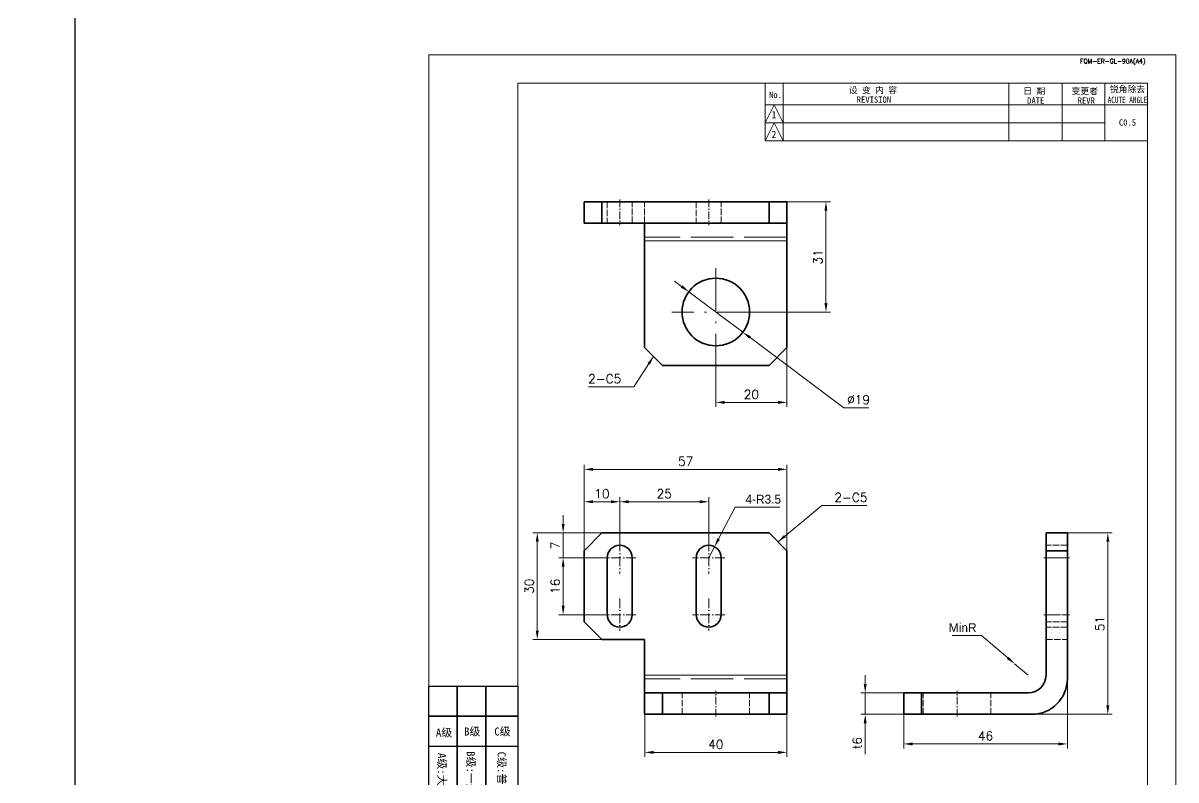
# Model space of a CAD drawing. Header units: millimetres. Extents: x -168473 to -148463, y 295526 to 306160.
# Drawn here: x -166077.8 to -165753.8, y 305217.2 to 305429.9 of the extents above; entities that cross this region are included whole.
import ezdxf
from ezdxf.enums import TextEntityAlignment as Align

# ---------------------------------------------------------------- set-up
doc = ezdxf.new("R2010")
doc.units = ezdxf.units.MM
doc.linetypes.add('DASHDOT', pattern=[18.5, 12, -3, 0.5, -3])
doc.linetypes.add('DASHED', pattern=[15, 12, -3])
for name, color, linetype, lineweight in [('A3', 3, 'Continuous', 20), ('A4', 3, 'Continuous', 20), ('图框', 7, 'Continuous', 20), ('尺寸线', 3, 'Continuous', 13), ('文字', 1, 'Continuous', 13), ('细实线', 4, 'Continuous', 25)]:
    doc.layers.add(name, color=color, linetype=linetype, lineweight=lineweight)
doc.styles.add('CH-1', font='')
doc.styles.get("Standard").update_dxf_attribs({"font": 'txt', "bigfont": 'gbcbig.shx'})
doc.styles.get('CH-1').set_extended_font_data('SimSun')
doc.dimstyles.new('副本01', dxfattribs={"dimtxt": 2.5, "dimasz": 2.5, "dimexe": 1.25, "dimexo": 0, "dimgap": 1, "dimtad": 1, "dimdsep": 46, "dimtxsty": 'Standard', "dimcen": 1, "dimclrd": 3, "dimclre": 3, "dimclrt": 1, "dimadec": 1, "dimazin": 2, "dimtfac": 1, "dimtmove": 0, "dimatfit": 3, "dimfxl": 0, "dimtolj": 1, "dimlwd": -1, "dimlwe": -1, "dimarcsym": 0})
doc.dimstyles.new('副本01$3', dxfattribs={"dimtxt": 2.5, "dimasz": 2.5, "dimexe": 1.25, "dimexo": 0, "dimgap": 1, "dimtad": 1, "dimtih": 1, "dimtoh": 1, "dimdsep": 46, "dimtxsty": 'Standard', "dimcen": 1, "dimclrd": 3, "dimclre": 3, "dimclrt": 1, "dimadec": 1, "dimazin": 2, "dimtfac": 1, "dimtmove": 0, "dimatfit": 3, "dimfxl": 0, "dimtolj": 1, "dimlwd": -1, "dimlwe": -1, "dimarcsym": 0})
doc.dimstyles.new('副本01$4', dxfattribs={"dimtxt": 2.5, "dimasz": 2.5, "dimexe": 1.25, "dimexo": 0, "dimgap": 1, "dimtad": 1, "dimtih": 1, "dimtoh": 1, "dimdsep": 46, "dimtxsty": 'Standard', "dimcen": 1, "dimclrd": 3, "dimclre": 3, "dimclrt": 1, "dimadec": 1, "dimazin": 2, "dimtfac": 1, "dimtmove": 0, "dimatfit": 3, "dimfxl": 0, "dimtolj": 1, "dimlwd": -1, "dimlwe": -1, "dimarcsym": 0})

# ---------------------------------------------------------------- blocks, each defined once
blk = doc.blocks.new('A$C2CD672AE')
blk.add_line((201.5, 8), (201.5, -289))
blk = doc.blocks.new('1：1横')
blk.add_blockref('A$C2CD672AE', (-8412.44, 515.87))
blk = doc.blocks.new('机加分类')
at = {"layer": '细实线'}
for p, q in [((-94, -8.5), (-94, 0)), ((-94, 0), (-86, 0)), ((-86, -8.5), (-86, 0)), ((-86, 0), (-78, 0)), ((-86, 0), (-86, -8.5)), ((-78, -8.5), (-78, 0)), ((-78, 0), (-69, 0)), ((-78, 0), (-78, -8.5)), ((-69, 0), (-69, -8.5)), ((-86, -8.5), (-94, -8.5)), ((-94, -17), (-94, -8.5)), ((-94, -8.5), (-86, -8.5)), ((-78, -8.5), (-86, -8.5)), ((-86, -17), (-86, -8.5)), ((-86, -8.5), (-78, -8.5)), ((-86, -8.5), (-86, -17)), ((-69, -8.5), (-78, -8.5)), ((-78, -17), (-78, -8.5)), ((-78, -8.5), (-69, -8.5)), ((-78, -8.5), (-78, -17)), ((-69, -8.5), (-69, -17)), ((-86, -17), (-94, -17)), ((-94, -69.55), (-94, -17)), ((-78, -17), (-86, -17)), ((-86, -69.55), (-86, -17)), ((-86, -17), (-86, -69.55)), ((-69, -17), (-78, -17)), ((-78, -69.55), (-78, -17)), ((-78, -17), (-78, -69.55)), ((-69, -17), (-69, -69.55)), ((-86, -69.55), (-94, -69.55)), ((-78, -69.55), (-86, -69.55)), ((-69, -69.55), (-78, -69.55))]:
    blk.add_line(p, q, dxfattribs=at)
at = {"layer": '文字', "color": 1, "linetype": 'Continuous', "style": 'CH-1'}
blk.add_text('A级', height=2.25, dxfattribs=at).set_placement((-89.72, -14.22, -250.08), align=Align.CENTER)
for s, p in [('B级', (-81.81, -12.71, -250.08)), ('C级', (-73.31, -12.71, -250.08))]:
    blk.add_text(s, height=2.25, dxfattribs=at).set_placement(p, align=Align.MIDDLE)
for s, p in [('A级:大型加工中心，加工难度较大。', (-90.3, -43.36)), ('B级:一般机加，一般难度。', (-82.16, -36.72)), ('C级:普通焊接、折弯，无高精度要求。', (-73.47, -44.53))]:
    blk.add_text(s, height=2.25, rotation=270, dxfattribs=at).set_placement(p, align=Align.MIDDLE)
blk = doc.blocks.new('1比1 竖框')
at = {"layer": '图框'}
for p, q in [((0, 0), (0, 297)), ((0, 297), (210, 297)), ((178, 297), (202, 297)), ((210, 297), (210, 0)), ((25, 289), (202, 289)), ((25, 10), (25, 289)), ((25, 272.79), (25, 289)), ((94.55, 272.79), (94.55, 289)), ((99.62, 289), (99.62, 272.79)), ((163, 289), (163, 272.79)), ((163, 289), (163, 272.79)), ((163, 289), (163, 272.79)), ((163, 289), (163, 272.79)), ((163, 289), (163, 272.79)), ((178, 289), (178, 272.79)), ((178, 289), (178, 272.79)), ((178, 289), (178, 272.79)), ((178, 289), (178, 272.79)), ((178, 289), (178, 272.79)), ((178, 289), (202, 289)), ((178, 289), (202, 289)), ((178, 289), (202, 289)), ((178, 289), (202, 289)), ((202, 289), (178, 289)), ((190, 289), (190, 272.79)), ((190, 289), (190, 272.79)), ((190, 289), (190, 272.79)), ((190, 289), (190, 272.79)), ((190, 289), (190, 272.79)), ((202, 289), (202, 10)), ((94.55, 277.86), (97.09, 282.93)), ((94.55, 282.93), (190, 282.93)), ((94.55, 282.93), (190, 282.93)), ((94.55, 282.93), (190, 282.93)), ((94.55, 282.93), (190, 282.93)), ((97.09, 282.93), (99.62, 277.86)), ((190, 282.93), (202, 282.93)), ((190, 282.93), (202, 282.93)), ((190, 282.93), (202, 282.93)), ((190, 282.93), (202, 282.93)), ((94.55, 272.79), (97.09, 277.86)), ((94.55, 277.86), (190, 277.86)), ((94.55, 277.86), (190, 277.86)), ((94.55, 277.86), (190, 277.86)), ((94.55, 277.86), (190, 277.86)), ((97.09, 277.86), (99.62, 272.79)), ((94.55, 272.79), (202, 272.79)), ((202, 272.79), (94.55, 272.79)), ((94.55, 272.79), (202, 272.79)), ((94.55, 272.79), (202, 272.79))]:
    blk.add_line(p, q, dxfattribs=at)
blk.add_blockref('机加分类', (94, 119.55))
at = {"layer": '图框', "style": 'CH-1'}
for s, height, p in [('锐角除去', 1.775, (196.38, 287.37)), ('No.', 1.775, (97.45, 285.73)), ('设 变 内 容', 1.775, (124.84, 287.09)), ('REVISION', 1.775, (125.11, 284.38)), ('日 期', 1.775, (170.17, 286.84)), ('变更者', 1.775, (184.38, 286.84)), ('DATE', 1.775, (170.59, 284.13)), ('REVR', 1.775, (184.8, 284.13)), ('1', 2.03, (97, 280.16)), ('C0.5', 1.775, (196.38, 277.97)), ('2', 2.03, (97, 274.61))]:
    blk.add_text(s, height=height, dxfattribs=at).set_placement(p, align=Align.MIDDLE)
at = {"layer": '图框', "style": 'CH-1', "width": 0.7}
blk.add_text('ACUTE ANGLE', height=1.7746, dxfattribs=at).set_placement((196.38, 284.31), align=Align.MIDDLE)
at = {"layer": '图框', "insert": (192.25, 295), "char_height": 1.25, "width": 39, "attachment_point": 5}
blk.add_mtext('{\\Ftxt,@extfont2|c134;FQM-ER-GL-90A(A4)}', dxfattribs=at)
blk = doc.blocks.new('*D7636')
at = {"layer": 'Defpoints', "color": 0}
for p in [(-165885.1, 305295.35), (-165910.1, 305284.15), (-165885.1, 305284.15)]:
    blk.add_point(p, dxfattribs=at)
at = {"layer": '尺寸线', "color": 3}
for p, q in [((-165910.1, 305284.15), (-165910.1, 305296.6)), ((-165907.6, 305295.35), (-165887.6, 305295.35)), ((-165885.1, 305284.15), (-165885.1, 305296.6))]:
    blk.add_line(p, q, dxfattribs=at)
for points in [[(-165907.6, 305295.77), (-165907.6, 305294.93), (-165910.1, 305295.35)], [(-165887.6, 305295.77), (-165887.6, 305294.93), (-165885.1, 305295.35)]]:
    blk.add_solid(points, dxfattribs=at)
at = {"layer": '尺寸线', "color": 1, "insert": (-165897.6, 305297.6), "char_height": 2.5, "attachment_point": 5}
blk.add_mtext('\\A1;25', dxfattribs=at)
blk = doc.blocks.new('*D7637')
at = {"layer": 'Defpoints', "color": 0}
for p in [(-165920.1, 305295.35), (-165910.1, 305290.38), (-165920.1, 305281.6)]:
    blk.add_point(p, dxfattribs=at)
at = {"layer": '尺寸线', "color": 3}
for p, q in [((-165920.1, 305281.6), (-165920.1, 305296.6)), ((-165912.6, 305295.35), (-165917.6, 305295.35)), ((-165910.1, 305290.38), (-165910.1, 305296.6))]:
    blk.add_line(p, q, dxfattribs=at)
for points in [[(-165917.6, 305295.77), (-165917.6, 305294.93), (-165920.1, 305295.35)], [(-165912.6, 305295.77), (-165912.6, 305294.93), (-165910.1, 305295.35)]]:
    blk.add_solid(points, dxfattribs=at)
at = {"layer": '尺寸线', "color": 1, "insert": (-165915.1, 305297.6), "char_height": 2.5, "attachment_point": 5}
blk.add_mtext('\\A1;10', dxfattribs=at)
blk = doc.blocks.new('*D7638')
at = {"layer": 'Defpoints', "color": 0}
for p in [(-165863.1, 305304.46), (-165920.1, 305285.8), (-165863.1, 305281.6)]:
    blk.add_point(p, dxfattribs=at)
at = {"layer": '尺寸线', "color": 3}
for p, q in [((-165920.1, 305285.8), (-165920.1, 305305.71)), ((-165917.6, 305304.46), (-165865.6, 305304.46)), ((-165863.1, 305281.6), (-165863.1, 305305.71))]:
    blk.add_line(p, q, dxfattribs=at)
for points in [[(-165917.6, 305304.88), (-165917.6, 305304.05), (-165920.1, 305304.46)], [(-165865.6, 305304.88), (-165865.6, 305304.05), (-165863.1, 305304.46)]]:
    blk.add_solid(points, dxfattribs=at)
at = {"layer": '尺寸线', "color": 1, "insert": (-165891.6, 305306.71), "char_height": 2.5, "attachment_point": 5}
blk.add_mtext('\\A1;57', dxfattribs=at)
blk = doc.blocks.new('*D7639')
at = {"layer": 'Defpoints', "color": 0}
for p in [(-165914.65, 305279.6), (-165926.01, 305263.6), (-165914.65, 305263.6)]:
    blk.add_point(p, dxfattribs=at)
at = {"layer": '尺寸线', "color": 3}
for p, q in [((-165914.65, 305279.6), (-165927.26, 305279.6)), ((-165926.01, 305277.1), (-165926.01, 305266.1)), ((-165914.65, 305263.6), (-165927.26, 305263.6))]:
    blk.add_line(p, q, dxfattribs=at)
for points in [[(-165926.43, 305277.1), (-165925.6, 305277.1), (-165926.01, 305279.6)], [(-165926.43, 305266.1), (-165925.6, 305266.1), (-165926.01, 305263.6)]]:
    blk.add_solid(points, dxfattribs=at)
at = {"layer": '尺寸线', "color": 1, "insert": (-165928.26, 305271.6), "char_height": 2.5, "attachment_point": 5, "rotation": 90}
blk.add_mtext('\\A1;16', dxfattribs=at)
blk = doc.blocks.new('*D7640')
at = {"layer": 'Defpoints', "color": 0}
for p in [(-165926.01, 305286.6), (-165915.1, 305286.6), (-165917.28, 305279.6)]:
    blk.add_point(p, dxfattribs=at)
at = {"layer": '尺寸线', "color": 3}
for p, q in [((-165926.01, 305289.1), (-165926.01, 305291.6)), ((-165915.1, 305286.6), (-165927.26, 305286.6)), ((-165926.01, 305279.6), (-165926.01, 305286.6)), ((-165917.28, 305279.6), (-165927.26, 305279.6)), ((-165926.01, 305277.1), (-165926.01, 305274.6))]:
    blk.add_line(p, q, dxfattribs=at)
for points in [[(-165926.43, 305289.1), (-165925.6, 305289.1), (-165926.01, 305286.6)], [(-165926.43, 305277.1), (-165925.6, 305277.1), (-165926.01, 305279.6)]]:
    blk.add_solid(points, dxfattribs=at)
at = {"layer": '尺寸线', "color": 1, "insert": (-165928.26, 305283.1), "char_height": 2.5, "attachment_point": 5, "rotation": 90}
blk.add_mtext('\\A1;7', dxfattribs=at)
blk = doc.blocks.new('*D7641')
at = {"layer": 'Defpoints', "color": 0}
for p in [(-165933.29, 305286.6), (-165915.1, 305286.6), (-165915.1, 305256.6)]:
    blk.add_point(p, dxfattribs=at)
at = {"layer": '尺寸线', "color": 3}
for p, q in [((-165915.1, 305286.6), (-165934.54, 305286.6)), ((-165933.29, 305259.1), (-165933.29, 305284.1)), ((-165915.1, 305256.6), (-165934.54, 305256.6))]:
    blk.add_line(p, q, dxfattribs=at)
for points in [[(-165933.71, 305284.1), (-165932.88, 305284.1), (-165933.29, 305286.6)], [(-165933.71, 305259.1), (-165932.88, 305259.1), (-165933.29, 305256.6)]]:
    blk.add_solid(points, dxfattribs=at)
at = {"layer": '尺寸线', "color": 1, "insert": (-165935.54, 305271.6), "char_height": 2.5, "attachment_point": 5, "rotation": 90}
blk.add_mtext('\\A1;30', dxfattribs=at)
blk = doc.blocks.new('*D7642')
at = {"layer": 'Defpoints', "color": 0}
for p in [(-165903.1, 305235.6), (-165863.1, 305235.6), (-165863.1, 305224.9)]:
    blk.add_point(p, dxfattribs=at)
at = {"layer": '尺寸线', "color": 3}
for p, q in [((-165903.1, 305235.6), (-165903.1, 305223.65)), ((-165863.1, 305235.6), (-165863.1, 305223.65)), ((-165900.6, 305224.9), (-165865.6, 305224.9))]:
    blk.add_line(p, q, dxfattribs=at)
for points in [[(-165900.6, 305225.31), (-165900.6, 305224.48), (-165903.1, 305224.9)], [(-165865.6, 305225.31), (-165865.6, 305224.48), (-165863.1, 305224.9)]]:
    blk.add_solid(points, dxfattribs=at)
at = {"layer": '尺寸线', "color": 1, "insert": (-165883.1, 305227.15), "char_height": 2.5, "attachment_point": 5}
blk.add_mtext('\\A1;40', dxfattribs=at)
blk = doc.blocks.new('*D7643')
at = {"layer": 'Defpoints', "color": 0}
for p in [(-165830.29, 305241.6), (-165841.11, 305235.6), (-165830.29, 305235.6)]:
    blk.add_point(p, dxfattribs=at)
at = {"layer": '尺寸线', "color": 3}
for p, q in [((-165841.11, 305244.1), (-165841.11, 305246.6)), ((-165830.29, 305241.6), (-165842.36, 305241.6)), ((-165841.11, 305241.6), (-165841.11, 305235.6)), ((-165830.29, 305235.6), (-165842.36, 305235.6)), ((-165841.11, 305233.1), (-165841.11, 305224.44))]:
    blk.add_line(p, q, dxfattribs=at)
for points in [[(-165841.53, 305244.1), (-165840.7, 305244.1), (-165841.11, 305241.6)], [(-165841.53, 305233.1), (-165840.7, 305233.1), (-165841.11, 305235.6)]]:
    blk.add_solid(points, dxfattribs=at)
at = {"layer": '尺寸线', "color": 1, "insert": (-165843.36, 305227.52), "char_height": 2.5, "attachment_point": 5, "rotation": 90}
blk.add_mtext('\\A1;t6', dxfattribs=at)
blk = doc.blocks.new('*D7644')
at = {"layer": 'Defpoints', "color": 0}
for p in [(-165799.11, 305249.83), (-165795.29, 305246.6)]:
    blk.add_point(p, dxfattribs=at)
at = {"layer": '尺寸线', "color": 3}
for p, q in [((-165816.71, 305257.71), (-165808.44, 305257.71)), ((-165808.44, 305257.71), (-165801.02, 305251.44)), ((-165795.29, 305246.6), (-165799.11, 305249.83))]:
    blk.add_line(p, q, dxfattribs=at)
blk.add_solid([(-165800.75, 305251.76), (-165801.29, 305251.12), (-165799.11, 305249.83)], dxfattribs=at)
at = {"layer": '尺寸线', "color": 1, "insert": (-165813.71, 305259.96), "char_height": 2.5, "attachment_point": 5}
blk.add_mtext('\\A1;{\\Fg13f12d,@extfont2|c134;MinR}', dxfattribs=at)
blk = doc.blocks.new('*D7645')
at = {"layer": 'Defpoints', "color": 0}
for p in [(-165784.29, 305286.6), (-165772.91, 305286.6), (-165794.29, 305235.6)]:
    blk.add_point(p, dxfattribs=at)
at = {"layer": '尺寸线', "color": 3}
for p, q in [((-165784.29, 305286.6), (-165771.66, 305286.6)), ((-165772.91, 305238.1), (-165772.91, 305284.1)), ((-165794.29, 305235.6), (-165771.66, 305235.6))]:
    blk.add_line(p, q, dxfattribs=at)
for points in [[(-165773.32, 305284.1), (-165772.49, 305284.1), (-165772.91, 305286.6)], [(-165773.32, 305238.1), (-165772.49, 305238.1), (-165772.91, 305235.6)]]:
    blk.add_solid(points, dxfattribs=at)
at = {"layer": '尺寸线', "color": 1, "insert": (-165775.16, 305261.1), "char_height": 2.5, "attachment_point": 5, "rotation": 90}
blk.add_mtext('\\A1;51', dxfattribs=at)
blk = doc.blocks.new('*D7646')
at = {"layer": 'Defpoints', "color": 0}
for p in [(-165784.29, 305245.6), (-165830.29, 305235.6), (-165784.29, 305227.27)]:
    blk.add_point(p, dxfattribs=at)
at = {"layer": '尺寸线', "color": 3}
for p, q in [((-165784.29, 305245.6), (-165784.29, 305226.02)), ((-165830.29, 305235.6), (-165830.29, 305226.02)), ((-165827.79, 305227.27), (-165786.79, 305227.27))]:
    blk.add_line(p, q, dxfattribs=at)
for points in [[(-165827.79, 305227.69), (-165827.79, 305226.86), (-165830.29, 305227.27)], [(-165786.79, 305227.69), (-165786.79, 305226.86), (-165784.29, 305227.27)]]:
    blk.add_solid(points, dxfattribs=at)
at = {"layer": '尺寸线', "color": 1, "insert": (-165807.29, 305229.52), "char_height": 2.5, "attachment_point": 5}
blk.add_mtext('\\A1;46', dxfattribs=at)
blk = doc.blocks.new('*D7647')
at = {"layer": 'Defpoints', "color": 0}
for p in [(-165883.1, 305336.34), (-165863.1, 305338.69), (-165863.1, 305323.28)]:
    blk.add_point(p, dxfattribs=at)
at = {"layer": '尺寸线', "color": 3}
for p, q in [((-165883.1, 305336.34), (-165883.1, 305322.03)), ((-165863.1, 305338.69), (-165863.1, 305322.03)), ((-165880.6, 305323.28), (-165865.6, 305323.28))]:
    blk.add_line(p, q, dxfattribs=at)
for points in [[(-165880.6, 305323.7), (-165880.6, 305322.86), (-165883.1, 305323.28)], [(-165865.6, 305323.7), (-165865.6, 305322.86), (-165863.1, 305323.28)]]:
    blk.add_solid(points, dxfattribs=at)
at = {"layer": '尺寸线', "color": 1, "insert": (-165873.1, 305325.53), "char_height": 2.5, "attachment_point": 5}
blk.add_mtext('\\A1;20', dxfattribs=at)
blk = doc.blocks.new('*D7648')
at = {"layer": 'Defpoints', "color": 0}
for p in [(-165863.1, 305379.69), (-165852.14, 305379.69), (-165870.75, 305348.69)]:
    blk.add_point(p, dxfattribs=at)
at = {"layer": '尺寸线', "color": 3}
for p, q in [((-165863.1, 305379.69), (-165850.89, 305379.69)), ((-165852.14, 305351.19), (-165852.14, 305377.19)), ((-165870.75, 305348.69), (-165850.89, 305348.69))]:
    blk.add_line(p, q, dxfattribs=at)
for points in [[(-165852.56, 305377.19), (-165851.72, 305377.19), (-165852.14, 305379.69)], [(-165852.56, 305351.19), (-165851.72, 305351.19), (-165852.14, 305348.69)]]:
    blk.add_solid(points, dxfattribs=at)
at = {"layer": '尺寸线', "color": 1, "insert": (-165854.39, 305364.19), "char_height": 2.5, "attachment_point": 5, "rotation": 90}
blk.add_mtext('\\A1;31', dxfattribs=at)
blk = doc.blocks.new('*D7649')
at = {"layer": 'Defpoints', "color": 0}
for p in [(-165890.71, 305354.38), (-165875.49, 305343)]:
    blk.add_point(p, dxfattribs=at)
at = {"layer": '尺寸线', "color": 3}
for p, q in [((-165892.71, 305355.88), (-165894.71, 305357.37)), ((-165890.71, 305354.38), (-165875.49, 305343)), ((-165847.11, 305321.78), (-165873.49, 305341.5)), ((-165840.06, 305321.78), (-165847.11, 305321.78))]:
    blk.add_line(p, q, dxfattribs=at)
for points in [[(-165892.46, 305356.21), (-165892.96, 305355.54), (-165890.71, 305354.38)], [(-165873.24, 305341.84), (-165873.74, 305341.17), (-165875.49, 305343)]]:
    blk.add_solid(points, dxfattribs=at)
at = {"layer": '尺寸线', "color": 1, "insert": (-165842.98, 305324.03), "char_height": 2.5, "attachment_point": 5}
blk.add_mtext('\\A1;∅19', dxfattribs=at)
blk = doc.blocks.new('*D7650')
at = {"layer": 'Defpoints', "color": 0}
for p in [(-165883.47, 305282.7), (-165885.1, 305279.6)]:
    blk.add_point(p, dxfattribs=at)
at = {"layer": '尺寸线', "color": 3}
for p, q in [((-165877.62, 305293.8), (-165882.31, 305284.91)), ((-165865.09, 305293.8), (-165877.62, 305293.8)), ((-165885.1, 305279.6), (-165883.47, 305282.7))]:
    blk.add_line(p, q, dxfattribs=at)
blk.add_solid([(-165882.67, 305285.11), (-165881.94, 305284.72), (-165883.47, 305282.7)], dxfattribs=at)
at = {"layer": '尺寸线', "color": 1, "insert": (-165869.77, 305296.05), "char_height": 2.5, "attachment_point": 5}
blk.add_mtext('\\A1;{\\Fg13f12d,@extfont2|c134;4-R3.5}', dxfattribs=at)

msp = doc.modelspace()

# ---------------------------------------------------------------- linework, layer by layer
at = {"color": 7, "lineweight": 35}
for p, q in [((-165915.102, 305379.69), (-165920.102, 305379.69)), ((-165920.102, 305373.69), (-165920.102, 305379.69)), ((-165868.102, 305379.69), (-165915.102, 305379.69)), ((-165915.102, 305379.69), (-165915.102, 305373.69)), ((-165868.102, 305379.69), (-165863.102, 305379.69)), ((-165868.102, 305379.69), (-165868.102, 305373.69)), ((-165863.102, 305379.69), (-165863.102, 305373.69)), ((-165920.102, 305373.69), (-165915.102, 305373.69)), ((-165868.102, 305373.69), (-165915.102, 305373.69)), ((-165903.102, 305373.69), (-165903.102, 305368.69)), ((-165863.102, 305373.69), (-165868.102, 305373.69)), ((-165863.102, 305373.69), (-165863.102, 305368.69)), ((-165903.102, 305338.69), (-165903.102, 305368.69)), ((-165863.102, 305368.69), (-165863.102, 305338.69)), ((-165898.102, 305333.69), (-165903.102, 305338.69)), ((-165863.102, 305338.69), (-165868.102, 305333.69)), ((-165868.102, 305333.69), (-165898.102, 305333.69)), ((-165920.102, 305281.602), (-165915.102, 305286.602)), ((-165868.102, 305286.602), (-165915.102, 305286.602)), ((-165863.102, 305281.602), (-165868.102, 305286.602)), ((-165790.288, 305281.602), (-165790.288, 305286.602)), ((-165784.288, 305286.602), (-165790.288, 305286.602)), ((-165784.288, 305286.602), (-165784.288, 305281.602)), ((-165920.102, 305261.602), (-165920.102, 305281.602)), ((-165863.102, 305246.602), (-165863.102, 305281.602)), ((-165784.288, 305281.602), (-165790.288, 305281.602)), ((-165790.288, 305246.602), (-165790.288, 305281.602)), ((-165784.288, 305245.602), (-165784.288, 305281.602)), ((-165913.602, 305263.602), (-165913.602, 305279.602)), ((-165906.602, 305279.602), (-165906.602, 305263.602)), ((-165888.602, 305263.602), (-165888.602, 305279.602)), ((-165881.602, 305279.602), (-165881.602, 305263.602)), ((-165920.102, 305261.602), (-165915.102, 305256.602)), ((-165915.102, 305256.602), (-165903.102, 305256.602)), ((-165903.102, 305256.602), (-165903.102, 305246.602)), ((-165903.102, 305246.602), (-165903.102, 305241.602)), ((-165863.102, 305246.602), (-165863.102, 305241.602)), ((-165898.102, 305241.602), (-165903.102, 305241.602)), ((-165903.102, 305235.602), (-165903.102, 305241.602)), ((-165868.102, 305241.602), (-165898.102, 305241.602)), ((-165898.102, 305235.602), (-165898.102, 305241.602)), ((-165863.102, 305241.602), (-165868.102, 305241.602)), ((-165868.102, 305235.602), (-165868.102, 305241.602)), ((-165863.102, 305235.602), (-165863.102, 305241.602)), ((-165825.288, 305241.602), (-165830.288, 305241.602)), ((-165830.288, 305235.602), (-165830.288, 305241.602)), ((-165795.288, 305241.602), (-165825.288, 305241.602)), ((-165825.288, 305235.602), (-165825.288, 305241.602)), ((-165903.102, 305235.602), (-165898.102, 305235.602)), ((-165868.102, 305235.602), (-165898.102, 305235.602)), ((-165863.102, 305235.602), (-165868.102, 305235.602)), ((-165825.288, 305235.602), (-165830.288, 305235.602)), ((-165794.288, 305235.602), (-165825.288, 305235.602))]:
    msp.add_line(p, q, dxfattribs=at)
at = {"color": 7, "linetype": 'DASHED', "lineweight": 13, "ltscale": 0.15}
for p, q in [((-165915.102, 305379.69), (-165915.102, 305373.69)), ((-165913.602, 305379.69), (-165913.602, 305373.69)), ((-165906.602, 305373.69), (-165906.602, 305379.69)), ((-165903.102, 305373.69), (-165903.102, 305379.69)), ((-165888.602, 305379.69), (-165888.602, 305373.69)), ((-165881.602, 305373.69), (-165881.602, 305379.69)), ((-165784.288, 305283.102), (-165790.288, 305283.102)), ((-165784.288, 305283.102), (-165790.288, 305283.102)), ((-165790.288, 305281.602), (-165784.288, 305281.602)), ((-165784.288, 305279.602), (-165790.288, 305279.602)), ((-165790.288, 305279.602), (-165784.288, 305279.602)), ((-165790.288, 305279.602), (-165784.288, 305279.602)), ((-165784.288, 305279.602), (-165790.288, 305279.602)), ((-165790.288, 305263.602), (-165784.288, 305263.602)), ((-165790.288, 305263.602), (-165784.288, 305263.602)), ((-165790.288, 305263.602), (-165784.288, 305263.602)), ((-165790.288, 305263.602), (-165784.288, 305263.602)), ((-165784.288, 305261.602), (-165790.288, 305261.602)), ((-165784.288, 305260.102), (-165790.288, 305260.102)), ((-165784.288, 305260.102), (-165790.288, 305260.102)), ((-165790.288, 305256.602), (-165784.288, 305256.602)), ((-165892.602, 305235.602), (-165892.602, 305241.602)), ((-165873.602, 305235.602), (-165873.602, 305241.602)), ((-165825.288, 305235.602), (-165825.288, 305241.602)), ((-165824.788, 305235.602), (-165824.788, 305241.602)), ((-165805.788, 305235.602), (-165805.788, 305241.602))]:
    msp.add_line(p, q, dxfattribs=at)
at = {"color": 7, "linetype": 'DASHDOT', "lineweight": 13, "ltscale": 0.180017}
for p, q in [((-165910.102, 305380.29), (-165910.102, 305373.089)), ((-165885.102, 305380.29), (-165885.102, 305373.089))]:
    msp.add_line(p, q, dxfattribs=at)
at = {"color": 7, "linetype": 'DASHED', "lineweight": 13}
for p, q in [((-165863.102, 305369.69), (-165903.102, 305369.69)), ((-165863.102, 305245.602), (-165903.102, 305245.602))]:
    msp.add_line(p, q, dxfattribs=at)
at = {"color": 7, "lineweight": 13}
for p, q in [((-165863.102, 305368.69), (-165903.102, 305368.69)), ((-165863.102, 305246.602), (-165903.102, 305246.602))]:
    msp.add_line(p, q, dxfattribs=at)
at = {"color": 7, "linetype": 'DASHDOT', "lineweight": 13}
for p, q in [((-165883.102, 305361.04), (-165883.102, 305336.34)), ((-165870.751, 305348.69), (-165895.451, 305348.69))]:
    msp.add_line(p, q, dxfattribs=at)
at = {"color": 7, "linetype": 'DASHDOT', "lineweight": 13, "ltscale": 0.227502}
for p, q in [((-165910.102, 305284.152), (-165910.102, 305275.052)), ((-165885.102, 305284.152), (-165885.102, 305275.052)), ((-165910.102, 305268.152), (-165910.102, 305259.052)), ((-165885.102, 305268.152), (-165885.102, 305259.052))]:
    msp.add_line(p, q, dxfattribs=at)
at = {"color": 7, "linetype": 'DASHDOT', "lineweight": 13, "ltscale": 0.227515}
for p, q in [((-165905.551, 305279.602), (-165914.651, 305279.602)), ((-165880.551, 305279.602), (-165889.651, 305279.602)), ((-165905.551, 305263.602), (-165914.651, 305263.602)), ((-165880.551, 305263.602), (-165889.651, 305263.602))]:
    msp.add_line(p, q, dxfattribs=at)
at = {"color": 7, "linetype": 'DASHDOT', "lineweight": 13, "ltscale": 0.180005}
for p, q in [((-165783.689, 305279.602), (-165790.889, 305279.602)), ((-165783.689, 305263.602), (-165790.889, 305263.602))]:
    msp.add_line(p, q, dxfattribs=at)
at = {"color": 7, "linetype": 'DASHDOT', "lineweight": 13, "ltscale": 0.179999}
for p, q in [((-165883.102, 305235.002), (-165883.102, 305242.202)), ((-165815.288, 305235.002), (-165815.288, 305242.202))]:
    msp.add_line(p, q, dxfattribs=at)
at = {"color": 7, "lineweight": 35}
msp.add_circle((-165883.102, 305348.69), 9.5, dxfattribs=at)
for centre, radius, start, end in [((-165910.102, 305279.602), 3.5, 0, 180), ((-165885.102, 305279.602), 3.5, 0, 180), ((-165910.102, 305263.602), 3.5, 180, 0), ((-165885.102, 305263.602), 3.5, 180, 0), ((-165795.288, 305246.602), 5, 270, 0), ((-165794.288, 305245.602), 10, 270, 0)]:
    msp.add_arc(centre, radius, start, end, dxfattribs=at)
at = {"layer": 'A3'}
msp.add_lwpolyline([(-167323.23, 305872.89), (-166063.23, 305872.89), (-166063.23, 304981.89), (-167323.23, 304981.89)], close=True, dxfattribs=at)
at = {"layer": 'A4'}
msp.add_lwpolyline([(-165963.766, 305421.001), (-165753.766, 305421.001), (-165753.766, 305124.001), (-165963.766, 305124.001)], close=True, dxfattribs=at)
msp.add_lwpolyline([(-165963.766, 305421.001), (-165753.766, 305421.001), (-165753.766, 305124.001), (-165963.766, 305124.001)], close=True, dxfattribs=at)

# ---------------------------------------------------------------- block references
at = {"color": 2, "xscale": 3, "yscale": 3, "zscale": 3}
msp.add_blockref('1：1横', (-141430.41, 304301.292), dxfattribs=at)
at = {"layer": '图框'}
msp.add_blockref('1比1 竖框', (-165963.766, 305124.001), dxfattribs=at)

# ---------------------------------------------------------------- texts
at = {"layer": '尺寸线', "color": 1, "char_height": 2.5, "width": 22.13983}
for insert, attachment_point in [((-165909.674, 305328.676), 9), ((-165849.799, 305295.327), 7)]:
    msp.add_mtext('\\A1;2-C5', dxfattribs=dict(at, insert=insert, attachment_point=attachment_point))

# ---------------------------------------------------------------- dimensions: what is measured, and where the dimension line sits
at = {"layer": '尺寸线'}
for base, p1, p2, picture, middle in [((-165852.139, 305379.69), (-165870.751, 305348.69), (-165863.102, 305379.69), '*D7648', (-165854.389, 305364.19)), ((-165926.015, 305286.602), (-165917.28, 305279.602), (-165915.102, 305286.602), '*D7640', (-165928.265, 305283.102)), ((-165933.295, 305286.602), (-165915.102, 305256.602), (-165915.102, 305286.602), '*D7641', (-165935.545, 305271.602)), ((-165772.908, 305286.602), (-165794.288, 305235.602), (-165784.288, 305286.602), '*D7645', (-165775.158, 305261.102)), ((-165926.015, 305263.602), (-165914.651, 305279.602), (-165914.651, 305263.602), '*D7639', (-165928.265, 305271.602))]:
    dim = msp.add_linear_dim(base=base, p1=p1, p2=p2, angle=90, dimstyle='副本01', dxfattribs=at)
    dim.commit()
    dim.dimension.update_dxf_attribs({"geometry": picture, "text_midpoint": middle})
dim = msp.add_diameter_dim_2p(p1=(-165890.71, 305354.379), p2=(-165875.493, 305343.001), dimstyle='副本01$3', dxfattribs=at)
dim.commit()
dim.dimension.update_dxf_attribs({"geometry": '*D7649', "text_midpoint": (-165842.976, 305321.777), "dimtype": 163})
for base, p1, p2, picture, middle in [((-165863.102, 305323.28), (-165883.102, 305336.34), (-165863.102, 305338.69), '*D7647', (-165873.102, 305325.53)), ((-165863.102, 305304.462), (-165920.102, 305285.803), (-165863.102, 305281.602), '*D7638', (-165891.602, 305306.712)), ((-165920.102, 305295.35), (-165910.102, 305290.376), (-165920.102, 305281.602), '*D7637', (-165915.102, 305297.6)), ((-165885.102, 305295.35), (-165910.102, 305284.152), (-165885.102, 305284.152), '*D7636', (-165897.602, 305297.6)), ((-165784.288, 305227.273), (-165830.288, 305235.602), (-165784.288, 305245.602), '*D7646', (-165807.288, 305229.523)), ((-165863.102, 305224.898), (-165903.102, 305235.602), (-165863.102, 305235.602), '*D7642', (-165883.102, 305227.148))]:
    dim = msp.add_linear_dim(base=base, p1=p1, p2=p2, dimstyle='副本01', dxfattribs=at)
    dim.commit()
    dim.dimension.update_dxf_attribs({"geometry": picture, "text_midpoint": middle})
for center, mpoint, text, picture, middle in [((-165885.102, 305279.602), (-165883.471, 305282.699), '{\\Fg13f12d,@extfont2|c134;4-<>}', '*D7650', (-165869.767, 305293.804)), ((-165795.288, 305246.602), (-165799.108, 305249.828), '{\\Fg13f12d,@extfont2|c134;MinR}', '*D7644', (-165813.711, 305257.712))]:
    dim = msp.add_radius_dim(center=center, mpoint=mpoint, text=text, dimstyle='副本01$4', dxfattribs=at)
    dim.commit()
    dim.dimension.update_dxf_attribs({"geometry": picture, "text_midpoint": middle, "dimtype": 164})
dim = msp.add_linear_dim(base=(-165841.115, 305235.602), p1=(-165830.288, 305241.602), p2=(-165830.288, 305235.602), angle=90, dimstyle='副本01', override={"dimpost": 't<>'}, dxfattribs=at)
dim.commit()
dim.dimension.update_dxf_attribs({"geometry": '*D7643', "text_midpoint": (-165843.365, 305227.519)})

# ---------------------------------------------------------------- leaders
at = {"layer": '尺寸线', "annotation_type": 0, "has_hookline": 1, "text_width": 9.167}
for points, hookline_direction in [([(-165900.602, 305336.19), (-165906.174, 305327.676), (-165908.674, 305327.676)], 1), ([(-165865.602, 305284.102), (-165853.299, 305294.327), (-165850.799, 305294.327)], 0)]:
    msp.add_leader(points, dimstyle='副本01', override={"dimgap": 1, "dimtad": 1}, dxfattribs=dict(at, hookline_direction=hookline_direction))

doc.saveas('drawing.dxf')
